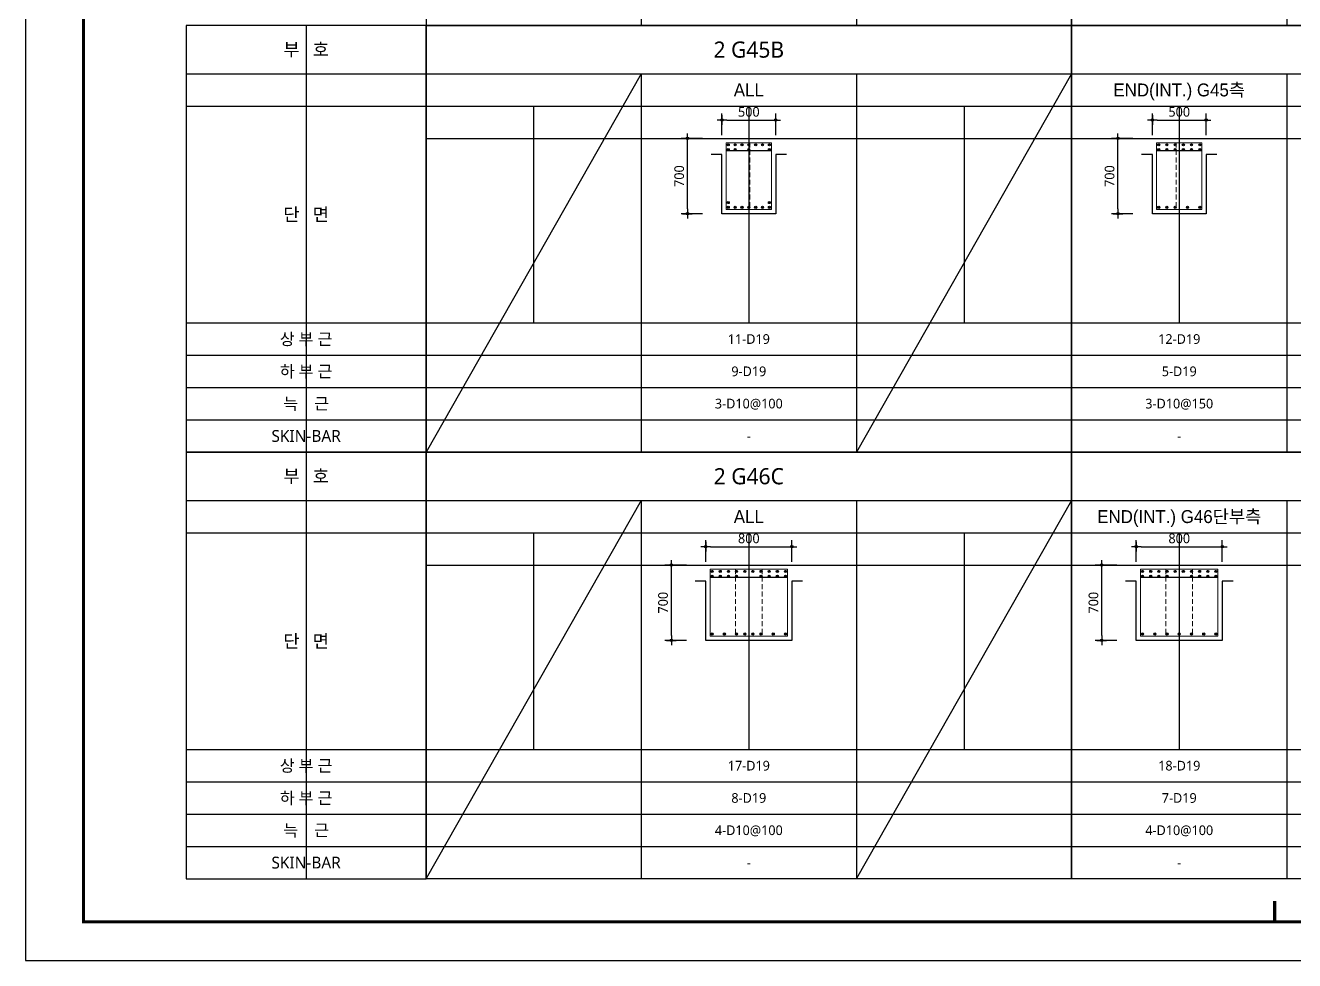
# Model space of a CAD drawing. Header units: millimetres. Extents: x 0 to 252030, y -124740 to 196020.
# Drawn here: x 126030 to 137825, y 124740 to 133430 of the extents above; entities that cross this region are included whole.
import ezdxf
from ezdxf.enums import TextEntityAlignment as Align

# ---------------------------------------------------------------- set-up
doc = ezdxf.new("R2010")
doc.units = ezdxf.units.MM
doc.header["$LTSCALE"] = 30
doc.linetypes.add('HID', pattern=[2.3, 1.5, -0.8])
doc.layers.get('DEFPOINTS').update_dxf_attribs({"color": 142})
for name, color, linetype in [('0-SEC1', 3, 'Continuous'), ('CON', 2, 'Continuous'), ('DIM', 7, 'Continuous'), ('ETC', 7, 'Continuous'), ('S-철근', 3, 'Continuous'), ('SHEET', 7, 'Continuous'), ('TXT', 3, 'Continuous'), ('XR-FORM_(도룡동)$0$Sheet', 7, 'Continuous')]:
    doc.layers.add(name, color=color, linetype=linetype)
doc.layers.add('Stirrup', color=1, linetype='Continuous', lineweight=0)
doc.layers.add('TieBar', color=7, linetype='HID', lineweight=0)
doc.styles.get("Standard").update_dxf_attribs({"font": 'malgun.ttf'})
doc.styles.add('돋움', font='Dotum.ttf')
doc.styles.add('맑은 고딕', font='malgun.ttf')
doc.dimstyles.new('30NDIM', dxfattribs={"dimscale": 50, "dimtxt": 3, "dimasz": 1.5, "dimexe": 2, "dimexo": 6, "dimgap": 1, "dimtad": 1, "dimdec": 0, "dimrnd": 0.25, "dimzin": 0, "dimdsep": 46, "dimtxsty": 'Standard', "dimblk": 'Z_DOT', "dimcen": 5, "dimclrd": 256, "dimclre": 256, "dimclrt": 3, "dimadec": 0, "dimazin": 0, "dimtm": 1e-09, "dimtfac": 1, "dimtdec": 0, "dimtix": 1, "dimtmove": 2, "dimatfit": 1, "dimldrblk": 'Z_DOT', "dimfxl": 1, "dimtolj": 1, "dimtzin": 0, "dimarcsym": 0})

# ---------------------------------------------------------------- blocks, each defined once
blk = doc.blocks.new('4등분')
at = {"layer": 'DEFPOINTS'}
for p, q in [((1000, 3214), (1000, 1200)), ((3000, 3214), (3000, 1200)), ((5000, 3214), (5000, 1200)), ((0, 2914), (6000, 2914))]:
    blk.add_line(p, q, dxfattribs=at)
at = {"layer": 'SHEET'}
blk.add_line((0, 3514), (6000, 3514), dxfattribs=at)
at = {"layer": 'SHEET', "color": 6}
for p, q in [((2000, 3514), (2000, 0)), ((4000, 3514), (4000, 0)), ((0, 3214), (6000, 3214)), ((0, 1200), (6000, 1200)), ((0, 900), (6000, 900)), ((0, 600), (6000, 600)), ((0, 300), (6000, 300))]:
    blk.add_line(p, q, dxfattribs=at)
at = {"layer": 'SHEET'}
blk.add_lwpolyline([(6000, 3964), (0, 3964), (0, 0), (6000, 0)], close=True, dxfattribs=at)
blk = doc.blocks.new('XR-FORM_(도룡동)$0$S')
at = {"layer": 'XR-FORM_(도룡동)$0$Sheet', "const_width": 100}
blk.add_lwpolyline([(1850, 57950), (82250, 57950), (82250, 1200), (1850, 1200)], close=True, dxfattribs=at)
at = {"layer": 'XR-FORM_(도룡동)$0$Sheet', "linetype": 'Continuous', "const_width": 100}
blk.add_lwpolyline([(38745, 1846), (38745, 1200)], dxfattribs=at)
blk = doc.blocks.new('XR-FORM_(도룡동)', base_point=(101.33, -56114.51))
at = {"layer": 'DEFPOINTS'}
blk.add_lwpolyline([(0, 0), (420, 0), (420, 297), (0, 297)], close=True, dxfattribs=at)
at = {"xscale": 0.005, "yscale": 0.005, "zscale": 0.005}
blk.add_blockref('XR-FORM_(도룡동)$0$S', (-0.25, 0), dxfattribs=at)
blk = doc.blocks.new('*U160')
at = {"layer": 'DEFPOINTS'}
for p, q in [((-1114, 5286), (-1114, 1321)), ((-2229, 4536), (0, 4536))]:
    blk.add_line(p, q, dxfattribs=at)
at = {"layer": 'SHEET'}
blk.add_line((-2229, 4836), (0, 4836), dxfattribs=at)
at = {"layer": 'SHEET', "color": 6}
for p, q in [((-2229, 2521), (0, 2521)), ((-2229, 2221), (0, 2221)), ((-2229, 1921), (0, 1921)), ((-2229, 1621), (0, 1621))]:
    blk.add_line(p, q, dxfattribs=at)
at = {"layer": 'SHEET'}
blk.add_lwpolyline([(0, 5286), (-2229, 5286), (-2229, 1321), (0, 1321)], close=True, dxfattribs=at)
at = {"layer": 'TXT', "style": '맑은 고딕'}
for s, height, p in [('부   호', 120, (-1114, 5061)), ('단   면', 120, (-1114, 3529)), ('상 부 근', 110, (-1114, 2371)), ('하 부 근', 110, (-1114, 2071)), ('늑    근', 110, (-1114, 1771)), ('SKIN-BAR', 110, (-1114, 1471))]:
    blk.add_text(s, height=height, dxfattribs=at).set_placement(p, align=Align.MIDDLE_CENTER)
blk = doc.blocks.new('Z_DOT')
at = {"layer": 'DIM', "color": 0}
for p, q in [((-1, 0), (1, 0)), ((0, -1), (0, 1))]:
    blk.add_line(p, q, dxfattribs=at)
for radius in [0.25, 0.125]:
    blk.add_circle((0, 0), radius, dxfattribs=at)
blk = doc.blocks.new('*D423')
at = {"layer": 'DEFPOINTS', "color": 0, "transparency": 16777216}
for p in [(133003, 132551), (132503, 132230), (133003, 132230)]:
    blk.add_point(p, dxfattribs=at)
at = {"layer": 'DIM', "lineweight": -2, "transparency": 16777216}
for p, q in [((132503, 132410), (132503, 132611)), ((133003, 132410), (133003, 132611)), ((132548, 132551), (132958, 132551))]:
    blk.add_line(p, q, dxfattribs=at)
at = {"layer": 'DIM', "lineweight": -2, "transparency": 16777216, "xscale": 45, "yscale": 45, "zscale": 45, "rotation": 180}
blk.add_blockref('Z_DOT', (132503, 132551), dxfattribs=at)
at = {"layer": 'DIM', "lineweight": -2, "transparency": 16777216, "xscale": 45, "yscale": 45, "zscale": 45}
blk.add_blockref('Z_DOT', (133003, 132551), dxfattribs=at)
at = {"layer": 'DIM', "color": 3, "transparency": 16777216, "insert": (132753, 132627), "char_height": 90, "attachment_point": 5}
blk.add_mtext('\\A1;500', dxfattribs=at)
blk = doc.blocks.new('*D424')
at = {"layer": 'DEFPOINTS', "color": 0, "transparency": 16777216}
for p in [(132183, 132380), (132503, 132380), (132503, 131680)]:
    blk.add_point(p, dxfattribs=at)
at = {"layer": 'DIM', "lineweight": -2, "transparency": 16777216}
for p, q in [((132323, 132380), (132123, 132380)), ((132183, 131725), (132183, 132335)), ((132323, 131680), (132123, 131680))]:
    blk.add_line(p, q, dxfattribs=at)
at = {"layer": 'DIM', "lineweight": -2, "transparency": 16777216, "xscale": 45, "yscale": 45, "zscale": 45}
for p, rotation in [((132183, 132380), 90), ((132183, 131680), 270)]:
    blk.add_blockref('Z_DOT', p, dxfattribs=dict(at, rotation=rotation))
at = {"layer": 'DIM', "color": 3, "transparency": 16777216, "insert": (132106, 132030), "char_height": 90, "attachment_point": 5, "rotation": 90}
blk.add_mtext('\\A1;700', dxfattribs=at)
blk = doc.blocks.new('*D425')
at = {"layer": 'DEFPOINTS', "color": 0, "transparency": 16777216}
for p in [(137003, 132551), (136503, 132230), (137003, 132230)]:
    blk.add_point(p, dxfattribs=at)
at = {"layer": 'DIM', "lineweight": -2, "transparency": 16777216}
for p, q in [((136503, 132410), (136503, 132611)), ((137003, 132410), (137003, 132611)), ((136548, 132551), (136958, 132551))]:
    blk.add_line(p, q, dxfattribs=at)
at = {"layer": 'DIM', "lineweight": -2, "transparency": 16777216, "xscale": 45, "yscale": 45, "zscale": 45, "rotation": 180}
blk.add_blockref('Z_DOT', (136503, 132551), dxfattribs=at)
at = {"layer": 'DIM', "lineweight": -2, "transparency": 16777216, "xscale": 45, "yscale": 45, "zscale": 45}
blk.add_blockref('Z_DOT', (137003, 132551), dxfattribs=at)
at = {"layer": 'DIM', "color": 3, "transparency": 16777216, "insert": (136753, 132627), "char_height": 90, "attachment_point": 5}
blk.add_mtext('\\A1;500', dxfattribs=at)
blk = doc.blocks.new('*D426')
at = {"layer": 'DEFPOINTS', "color": 0, "transparency": 16777216}
for p in [(136183, 132380), (136503, 132380), (136503, 131680)]:
    blk.add_point(p, dxfattribs=at)
at = {"layer": 'DIM', "lineweight": -2, "transparency": 16777216}
for p, q in [((136323, 132380), (136123, 132380)), ((136183, 131725), (136183, 132335)), ((136323, 131680), (136123, 131680))]:
    blk.add_line(p, q, dxfattribs=at)
at = {"layer": 'DIM', "lineweight": -2, "transparency": 16777216, "xscale": 45, "yscale": 45, "zscale": 45}
for p, rotation in [((136183, 132380), 90), ((136183, 131680), 270)]:
    blk.add_blockref('Z_DOT', p, dxfattribs=dict(at, rotation=rotation))
at = {"layer": 'DIM', "color": 3, "transparency": 16777216, "insert": (136106, 132030), "char_height": 90, "attachment_point": 5, "rotation": 90}
blk.add_mtext('\\A1;700', dxfattribs=at)
blk = doc.blocks.new('*D433')
at = {"layer": 'DEFPOINTS', "color": 0, "transparency": 16777216}
for p in [(133153, 128586), (132353, 128266), (133153, 128266)]:
    blk.add_point(p, dxfattribs=at)
at = {"layer": 'DIM', "lineweight": -2, "transparency": 16777216}
for p, q in [((132353, 128446), (132353, 128646)), ((132398, 128586), (133108, 128586)), ((133153, 128446), (133153, 128646))]:
    blk.add_line(p, q, dxfattribs=at)
at = {"layer": 'DIM', "lineweight": -2, "transparency": 16777216, "xscale": 45, "yscale": 45, "zscale": 45, "rotation": 180}
blk.add_blockref('Z_DOT', (132353, 128586), dxfattribs=at)
at = {"layer": 'DIM', "lineweight": -2, "transparency": 16777216, "xscale": 45, "yscale": 45, "zscale": 45}
blk.add_blockref('Z_DOT', (133153, 128586), dxfattribs=at)
at = {"layer": 'DIM', "color": 3, "transparency": 16777216, "insert": (132753, 128663), "char_height": 90, "attachment_point": 5}
blk.add_mtext('\\A1;800', dxfattribs=at)
blk = doc.blocks.new('*D434')
at = {"layer": 'DEFPOINTS', "color": 0, "transparency": 16777216}
for p in [(132033, 128416), (132353, 128416), (132353, 127716)]:
    blk.add_point(p, dxfattribs=at)
at = {"layer": 'DIM', "lineweight": -2, "transparency": 16777216}
for p, q in [((132173, 128416), (131973, 128416)), ((132033, 127761), (132033, 128371)), ((132173, 127716), (131973, 127716))]:
    blk.add_line(p, q, dxfattribs=at)
at = {"layer": 'DIM', "lineweight": -2, "transparency": 16777216, "xscale": 45, "yscale": 45, "zscale": 45}
for p, rotation in [((132033, 128416), 90), ((132033, 127716), 270)]:
    blk.add_blockref('Z_DOT', p, dxfattribs=dict(at, rotation=rotation))
at = {"layer": 'DIM', "color": 3, "transparency": 16777216, "insert": (131956, 128066), "char_height": 90, "attachment_point": 5, "rotation": 90}
blk.add_mtext('\\A1;700', dxfattribs=at)
blk = doc.blocks.new('*D435')
at = {"layer": 'DEFPOINTS', "color": 0, "transparency": 16777216}
for p in [(137153, 128586), (136353, 128266), (137153, 128266)]:
    blk.add_point(p, dxfattribs=at)
at = {"layer": 'DIM', "lineweight": -2, "transparency": 16777216}
for p, q in [((136353, 128446), (136353, 128646)), ((136398, 128586), (137108, 128586)), ((137153, 128446), (137153, 128646))]:
    blk.add_line(p, q, dxfattribs=at)
at = {"layer": 'DIM', "lineweight": -2, "transparency": 16777216, "xscale": 45, "yscale": 45, "zscale": 45, "rotation": 180}
blk.add_blockref('Z_DOT', (136353, 128586), dxfattribs=at)
at = {"layer": 'DIM', "lineweight": -2, "transparency": 16777216, "xscale": 45, "yscale": 45, "zscale": 45}
blk.add_blockref('Z_DOT', (137153, 128586), dxfattribs=at)
at = {"layer": 'DIM', "color": 3, "transparency": 16777216, "insert": (136753, 128663), "char_height": 90, "attachment_point": 5}
blk.add_mtext('\\A1;800', dxfattribs=at)
blk = doc.blocks.new('*D436')
at = {"layer": 'DEFPOINTS', "color": 0, "transparency": 16777216}
for p in [(136033, 128416), (136353, 128416), (136353, 127716)]:
    blk.add_point(p, dxfattribs=at)
at = {"layer": 'DIM', "lineweight": -2, "transparency": 16777216}
for p, q in [((136173, 128416), (135973, 128416)), ((136033, 127761), (136033, 128371)), ((136173, 127716), (135973, 127716))]:
    blk.add_line(p, q, dxfattribs=at)
at = {"layer": 'DIM', "lineweight": -2, "transparency": 16777216, "xscale": 45, "yscale": 45, "zscale": 45}
for p, rotation in [((136033, 128416), 90), ((136033, 127716), 270)]:
    blk.add_blockref('Z_DOT', p, dxfattribs=dict(at, rotation=rotation))
at = {"layer": 'DIM', "color": 3, "transparency": 16777216, "insert": (135956, 128066), "char_height": 90, "attachment_point": 5, "rotation": 90}
blk.add_mtext('\\A1;700', dxfattribs=at)

msp = doc.modelspace()

# ---------------------------------------------------------------- hatches: boundary and pattern name
at = {"layer": 'S-철근'}
h = msp.add_hatch(color=256, dxfattribs=at)
edge = h.paths.add_edge_path()
edge.add_arc((132562.08013, 132321.41992), 9.55, 0, 180)
edge.add_arc((132562.08013, 132321.41992), 9.55, 180, 360)
h = msp.add_hatch(color=256, dxfattribs=at)
edge = h.paths.add_edge_path()
edge.add_arc((132562.08013, 132277.31992), 9.55, 0, 180)
edge.add_arc((132562.08013, 132277.31992), 9.55, 180, 360)
h = msp.add_hatch(color=256, dxfattribs=at)
edge = h.paths.add_edge_path()
edge.add_arc((132625.72013, 132321.41992), 9.55, 0, 180)
edge.add_arc((132625.72013, 132321.41992), 9.55, 180, 360)
h = msp.add_hatch(color=256, dxfattribs=at)
edge = h.paths.add_edge_path()
edge.add_arc((132625.72013, 132277.31992), 9.55, 0, 180)
edge.add_arc((132625.72013, 132277.31992), 9.55, 180, 360)
h = msp.add_hatch(color=256, dxfattribs=at)
edge = h.paths.add_edge_path()
edge.add_arc((132689.36013, 132321.41992), 9.55, 0, 180)
edge.add_arc((132689.36013, 132321.41992), 9.55, 180, 360)
h = msp.add_hatch(color=256, dxfattribs=at)
edge = h.paths.add_edge_path()
edge.add_arc((132753.00013, 132321.41992), 9.55, 0, 180)
edge.add_arc((132753.00013, 132321.41992), 9.55, 180, 360)
h = msp.add_hatch(color=256, dxfattribs=at)
edge = h.paths.add_edge_path()
edge.add_arc((132753.00013, 132277.31992), 9.55, 0, 180)
edge.add_arc((132753.00013, 132277.31992), 9.55, 180, 360)
h = msp.add_hatch(color=256, dxfattribs=at)
edge = h.paths.add_edge_path()
edge.add_arc((132816.64013, 132321.41992), 9.55, 0, 180)
edge.add_arc((132816.64013, 132321.41992), 9.55, 180, 360)
h = msp.add_hatch(color=256, dxfattribs=at)
edge = h.paths.add_edge_path()
edge.add_arc((132880.28013, 132321.41992), 9.55, 0, 180)
edge.add_arc((132880.28013, 132321.41992), 9.55, 180, 360)
h = msp.add_hatch(color=256, dxfattribs=at)
edge = h.paths.add_edge_path()
edge.add_arc((132943.92013, 132321.41992), 9.55, 0, 180)
edge.add_arc((132943.92013, 132321.41992), 9.55, 180, 360)
h = msp.add_hatch(color=256, dxfattribs=at)
edge = h.paths.add_edge_path()
edge.add_arc((132943.92013, 132277.31992), 9.55, 0, 180)
edge.add_arc((132943.92013, 132277.31992), 9.55, 180, 360)
h = msp.add_hatch(color=256, dxfattribs=at)
edge = h.paths.add_edge_path()
edge.add_arc((136562.08013, 132321.41992), 9.55, 0, 180)
edge.add_arc((136562.08013, 132321.41992), 9.55, 180, 360)
h = msp.add_hatch(color=256, dxfattribs=at)
edge = h.paths.add_edge_path()
edge.add_arc((136562.08013, 132277.31992), 9.55, 0, 180)
edge.add_arc((136562.08013, 132277.31992), 9.55, 180, 360)
h = msp.add_hatch(color=256, dxfattribs=at)
edge = h.paths.add_edge_path()
edge.add_arc((136638.44813, 132321.41992), 9.55, 0, 180)
edge.add_arc((136638.44813, 132321.41992), 9.55, 180, 360)
h = msp.add_hatch(color=256, dxfattribs=at)
edge = h.paths.add_edge_path()
edge.add_arc((136638.44813, 132277.31992), 9.55, 0, 180)
edge.add_arc((136638.44813, 132277.31992), 9.55, 180, 360)
h = msp.add_hatch(color=256, dxfattribs=at)
edge = h.paths.add_edge_path()
edge.add_arc((136714.81613, 132321.41992), 9.55, 0, 180)
edge.add_arc((136714.81613, 132321.41992), 9.55, 180, 360)
h = msp.add_hatch(color=256, dxfattribs=at)
edge = h.paths.add_edge_path()
edge.add_arc((136714.81613, 132277.31992), 9.55, 0, 180)
edge.add_arc((136714.81613, 132277.31992), 9.55, 180, 360)
h = msp.add_hatch(color=256, dxfattribs=at)
edge = h.paths.add_edge_path()
edge.add_arc((136791.18413, 132321.41992), 9.55, 0, 180)
edge.add_arc((136791.18413, 132321.41992), 9.55, 180, 360)
h = msp.add_hatch(color=256, dxfattribs=at)
edge = h.paths.add_edge_path()
edge.add_arc((136791.18413, 132277.31992), 9.55, 0, 180)
edge.add_arc((136791.18413, 132277.31992), 9.55, 180, 360)
h = msp.add_hatch(color=256, dxfattribs=at)
edge = h.paths.add_edge_path()
edge.add_arc((136867.55213, 132321.41992), 9.55, 0, 180)
edge.add_arc((136867.55213, 132321.41992), 9.55, 180, 360)
h = msp.add_hatch(color=256, dxfattribs=at)
edge = h.paths.add_edge_path()
edge.add_arc((136867.55213, 132277.31992), 9.55, 0, 180)
edge.add_arc((136867.55213, 132277.31992), 9.55, 180, 360)
h = msp.add_hatch(color=256, dxfattribs=at)
edge = h.paths.add_edge_path()
edge.add_arc((136943.92013, 132321.41992), 9.55, 0, 180)
edge.add_arc((136943.92013, 132321.41992), 9.55, 180, 360)
h = msp.add_hatch(color=256, dxfattribs=at)
edge = h.paths.add_edge_path()
edge.add_arc((136943.92013, 132277.31992), 9.55, 0, 180)
edge.add_arc((136943.92013, 132277.31992), 9.55, 180, 360)
h = msp.add_hatch(color=256, dxfattribs=at)
edge = h.paths.add_edge_path()
edge.add_arc((132562.08013, 131783.67992), 9.55, 0, 180)
edge.add_arc((132562.08013, 131783.67992), 9.55, 180, 360)
h = msp.add_hatch(color=256, dxfattribs=at)
edge = h.paths.add_edge_path()
edge.add_arc((132943.92013, 131783.67992), 9.55, 0, 180)
edge.add_arc((132943.92013, 131783.67992), 9.55, 180, 360)
h = msp.add_hatch(color=256, dxfattribs=at)
edge = h.paths.add_edge_path()
edge.add_arc((132562.08013, 131739.57992), 9.55, 0, 180)
edge.add_arc((132562.08013, 131739.57992), 9.55, 180, 360)
h = msp.add_hatch(color=256, dxfattribs=at)
edge = h.paths.add_edge_path()
edge.add_arc((132625.72013, 131739.57992), 9.55, 0, 180)
edge.add_arc((132625.72013, 131739.57992), 9.55, 180, 360)
h = msp.add_hatch(color=256, dxfattribs=at)
edge = h.paths.add_edge_path()
edge.add_arc((132689.36013, 131739.57992), 9.55, 0, 180)
edge.add_arc((132689.36013, 131739.57992), 9.55, 180, 360)
h = msp.add_hatch(color=256, dxfattribs=at)
edge = h.paths.add_edge_path()
edge.add_arc((132753.00013, 131739.57992), 9.55, 0, 180)
edge.add_arc((132753.00013, 131739.57992), 9.55, 180, 360)
h = msp.add_hatch(color=256, dxfattribs=at)
edge = h.paths.add_edge_path()
edge.add_arc((132816.64013, 131739.57992), 9.55, 0, 180)
edge.add_arc((132816.64013, 131739.57992), 9.55, 180, 360)
h = msp.add_hatch(color=256, dxfattribs=at)
edge = h.paths.add_edge_path()
edge.add_arc((132880.28013, 131739.57992), 9.55, 0, 180)
edge.add_arc((132880.28013, 131739.57992), 9.55, 180, 360)
h = msp.add_hatch(color=256, dxfattribs=at)
edge = h.paths.add_edge_path()
edge.add_arc((132943.92013, 131739.57992), 9.55, 0, 180)
edge.add_arc((132943.92013, 131739.57992), 9.55, 180, 360)
h = msp.add_hatch(color=256, dxfattribs=at)
edge = h.paths.add_edge_path()
edge.add_arc((136562.08013, 131739.57992), 9.55, 0, 180)
edge.add_arc((136562.08013, 131739.57992), 9.55, 180, 360)
h = msp.add_hatch(color=256, dxfattribs=at)
edge = h.paths.add_edge_path()
edge.add_arc((136638.44813, 131739.57992), 9.55, 0, 180)
edge.add_arc((136638.44813, 131739.57992), 9.55, 180, 360)
h = msp.add_hatch(color=256, dxfattribs=at)
edge = h.paths.add_edge_path()
edge.add_arc((136714.81613, 131739.57992), 9.55, 0, 180)
edge.add_arc((136714.81613, 131739.57992), 9.55, 180, 360)
h = msp.add_hatch(color=256, dxfattribs=at)
edge = h.paths.add_edge_path()
edge.add_arc((136829.36813, 131739.57992), 9.55, 0, 180)
edge.add_arc((136829.36813, 131739.57992), 9.55, 180, 360)
h = msp.add_hatch(color=256, dxfattribs=at)
edge = h.paths.add_edge_path()
edge.add_arc((136943.92013, 131739.57992), 9.55, 0, 180)
edge.add_arc((136943.92013, 131739.57992), 9.55, 180, 360)
h = msp.add_hatch(color=256, dxfattribs=at)
edge = h.paths.add_edge_path()
edge.add_arc((132412.08013, 128356.91992), 9.55, 0, 180)
edge.add_arc((132412.08013, 128356.91992), 9.55, 180, 360)
h = msp.add_hatch(color=256, dxfattribs=at)
edge = h.paths.add_edge_path()
edge.add_arc((132487.84013, 128356.91992), 9.55, 0, 180)
edge.add_arc((132487.84013, 128356.91992), 9.55, 180, 360)
h = msp.add_hatch(color=256, dxfattribs=at)
edge = h.paths.add_edge_path()
edge.add_arc((132563.60013, 128356.91992), 9.55, 0, 180)
edge.add_arc((132563.60013, 128356.91992), 9.55, 180, 360)
h = msp.add_hatch(color=256, dxfattribs=at)
edge = h.paths.add_edge_path()
edge.add_arc((132639.36013, 128356.91992), 9.55, 0, 180)
edge.add_arc((132639.36013, 128356.91992), 9.55, 180, 360)
h = msp.add_hatch(color=256, dxfattribs=at)
edge = h.paths.add_edge_path()
edge.add_arc((132715.12013, 128356.91992), 9.55, 0, 180)
edge.add_arc((132715.12013, 128356.91992), 9.55, 180, 360)
h = msp.add_hatch(color=256, dxfattribs=at)
edge = h.paths.add_edge_path()
edge.add_arc((132790.88013, 128356.91992), 9.55, 0, 180)
edge.add_arc((132790.88013, 128356.91992), 9.55, 180, 360)
h = msp.add_hatch(color=256, dxfattribs=at)
edge = h.paths.add_edge_path()
edge.add_arc((132866.64013, 128356.91992), 9.55, 0, 180)
edge.add_arc((132866.64013, 128356.91992), 9.55, 180, 360)
h = msp.add_hatch(color=256, dxfattribs=at)
edge = h.paths.add_edge_path()
edge.add_arc((132942.40013, 128356.91992), 9.55, 0, 180)
edge.add_arc((132942.40013, 128356.91992), 9.55, 180, 360)
h = msp.add_hatch(color=256, dxfattribs=at)
edge = h.paths.add_edge_path()
edge.add_arc((133018.16013, 128356.91992), 9.55, 0, 180)
edge.add_arc((133018.16013, 128356.91992), 9.55, 180, 360)
h = msp.add_hatch(color=256, dxfattribs=at)
edge = h.paths.add_edge_path()
edge.add_arc((133093.92013, 128356.91992), 9.55, 0, 180)
edge.add_arc((133093.92013, 128356.91992), 9.55, 180, 360)
h = msp.add_hatch(color=256, dxfattribs=at)
edge = h.paths.add_edge_path()
edge.add_arc((136412.08013, 128356.91992), 9.55, 0, 180)
edge.add_arc((136412.08013, 128356.91992), 9.55, 180, 360)
h = msp.add_hatch(color=256, dxfattribs=at)
edge = h.paths.add_edge_path()
edge.add_arc((136487.84013, 128356.91992), 9.55, 0, 180)
edge.add_arc((136487.84013, 128356.91992), 9.55, 180, 360)
h = msp.add_hatch(color=256, dxfattribs=at)
edge = h.paths.add_edge_path()
edge.add_arc((136563.60013, 128356.91992), 9.55, 0, 180)
edge.add_arc((136563.60013, 128356.91992), 9.55, 180, 360)
h = msp.add_hatch(color=256, dxfattribs=at)
edge = h.paths.add_edge_path()
edge.add_arc((136639.36013, 128356.91992), 9.55, 0, 180)
edge.add_arc((136639.36013, 128356.91992), 9.55, 180, 360)
h = msp.add_hatch(color=256, dxfattribs=at)
edge = h.paths.add_edge_path()
edge.add_arc((136715.12013, 128356.91992), 9.55, 0, 180)
edge.add_arc((136715.12013, 128356.91992), 9.55, 180, 360)
h = msp.add_hatch(color=256, dxfattribs=at)
edge = h.paths.add_edge_path()
edge.add_arc((136790.88013, 128356.91992), 9.55, 0, 180)
edge.add_arc((136790.88013, 128356.91992), 9.55, 180, 360)
h = msp.add_hatch(color=256, dxfattribs=at)
edge = h.paths.add_edge_path()
edge.add_arc((136866.64013, 128356.91992), 9.55, 0, 180)
edge.add_arc((136866.64013, 128356.91992), 9.55, 180, 360)
h = msp.add_hatch(color=256, dxfattribs=at)
edge = h.paths.add_edge_path()
edge.add_arc((136942.40013, 128356.91992), 9.55, 0, 180)
edge.add_arc((136942.40013, 128356.91992), 9.55, 180, 360)
h = msp.add_hatch(color=256, dxfattribs=at)
edge = h.paths.add_edge_path()
edge.add_arc((137018.16013, 128356.91992), 9.55, 0, 180)
edge.add_arc((137018.16013, 128356.91992), 9.55, 180, 360)
h = msp.add_hatch(color=256, dxfattribs=at)
edge = h.paths.add_edge_path()
edge.add_arc((137093.92013, 128356.91992), 9.55, 0, 180)
edge.add_arc((137093.92013, 128356.91992), 9.55, 180, 360)
h = msp.add_hatch(color=256, dxfattribs=at)
edge = h.paths.add_edge_path()
edge.add_arc((132412.08013, 128312.81992), 9.55, 0, 180)
edge.add_arc((132412.08013, 128312.81992), 9.55, 180, 360)
h = msp.add_hatch(color=256, dxfattribs=at)
edge = h.paths.add_edge_path()
edge.add_arc((132487.84013, 128312.81992), 9.55, 0, 180)
edge.add_arc((132487.84013, 128312.81992), 9.55, 180, 360)
h = msp.add_hatch(color=256, dxfattribs=at)
edge = h.paths.add_edge_path()
edge.add_arc((132563.60013, 128312.81992), 9.55, 0, 180)
edge.add_arc((132563.60013, 128312.81992), 9.55, 180, 360)
h = msp.add_hatch(color=256, dxfattribs=at)
edge = h.paths.add_edge_path()
edge.add_arc((132639.36013, 128312.81992), 9.55, 0, 180)
edge.add_arc((132639.36013, 128312.81992), 9.55, 180, 360)
h = msp.add_hatch(color=256, dxfattribs=at)
edge = h.paths.add_edge_path()
edge.add_arc((132866.64013, 128312.81992), 9.55, 0, 180)
edge.add_arc((132866.64013, 128312.81992), 9.55, 180, 360)
h = msp.add_hatch(color=256, dxfattribs=at)
edge = h.paths.add_edge_path()
edge.add_arc((132942.40013, 128312.81992), 9.55, 0, 180)
edge.add_arc((132942.40013, 128312.81992), 9.55, 180, 360)
h = msp.add_hatch(color=256, dxfattribs=at)
edge = h.paths.add_edge_path()
edge.add_arc((133018.16013, 128312.81992), 9.55, 0, 180)
edge.add_arc((133018.16013, 128312.81992), 9.55, 180, 360)
h = msp.add_hatch(color=256, dxfattribs=at)
edge = h.paths.add_edge_path()
edge.add_arc((133093.92013, 128312.81992), 9.55, 0, 180)
edge.add_arc((133093.92013, 128312.81992), 9.55, 180, 360)
h = msp.add_hatch(color=256, dxfattribs=at)
edge = h.paths.add_edge_path()
edge.add_arc((136412.08013, 128312.81992), 9.55, 0, 180)
edge.add_arc((136412.08013, 128312.81992), 9.55, 180, 360)
h = msp.add_hatch(color=256, dxfattribs=at)
edge = h.paths.add_edge_path()
edge.add_arc((136487.84013, 128312.81992), 9.55, 0, 180)
edge.add_arc((136487.84013, 128312.81992), 9.55, 180, 360)
h = msp.add_hatch(color=256, dxfattribs=at)
edge = h.paths.add_edge_path()
edge.add_arc((136563.60013, 128312.81992), 9.55, 0, 180)
edge.add_arc((136563.60013, 128312.81992), 9.55, 180, 360)
h = msp.add_hatch(color=256, dxfattribs=at)
edge = h.paths.add_edge_path()
edge.add_arc((136639.36013, 128312.81992), 9.55, 0, 180)
edge.add_arc((136639.36013, 128312.81992), 9.55, 180, 360)
h = msp.add_hatch(color=256, dxfattribs=at)
edge = h.paths.add_edge_path()
edge.add_arc((136866.64013, 128312.81992), 9.55, 0, 180)
edge.add_arc((136866.64013, 128312.81992), 9.55, 180, 360)
h = msp.add_hatch(color=256, dxfattribs=at)
edge = h.paths.add_edge_path()
edge.add_arc((136942.40013, 128312.81992), 9.55, 0, 180)
edge.add_arc((136942.40013, 128312.81992), 9.55, 180, 360)
h = msp.add_hatch(color=256, dxfattribs=at)
edge = h.paths.add_edge_path()
edge.add_arc((137018.16013, 128312.81992), 9.55, 0, 180)
edge.add_arc((137018.16013, 128312.81992), 9.55, 180, 360)
h = msp.add_hatch(color=256, dxfattribs=at)
edge = h.paths.add_edge_path()
edge.add_arc((137093.92013, 128312.81992), 9.55, 0, 180)
edge.add_arc((137093.92013, 128312.81992), 9.55, 180, 360)
h = msp.add_hatch(color=256, dxfattribs=at)
edge = h.paths.add_edge_path()
edge.add_arc((132412.08013, 127775.07992), 9.55, 0, 180)
edge.add_arc((132412.08013, 127775.07992), 9.55, 180, 360)
h = msp.add_hatch(color=256, dxfattribs=at)
edge = h.paths.add_edge_path()
edge.add_arc((132525.72013, 127775.07992), 9.55, 0, 180)
edge.add_arc((132525.72013, 127775.07992), 9.55, 180, 360)
h = msp.add_hatch(color=256, dxfattribs=at)
edge = h.paths.add_edge_path()
edge.add_arc((132639.36013, 127775.07992), 9.55, 0, 180)
edge.add_arc((132639.36013, 127775.07992), 9.55, 180, 360)
h = msp.add_hatch(color=256, dxfattribs=at)
edge = h.paths.add_edge_path()
edge.add_arc((132715.12013, 127775.07992), 9.55, 0, 180)
edge.add_arc((132715.12013, 127775.07992), 9.55, 180, 360)
h = msp.add_hatch(color=256, dxfattribs=at)
edge = h.paths.add_edge_path()
edge.add_arc((132790.88013, 127775.07992), 9.55, 0, 180)
edge.add_arc((132790.88013, 127775.07992), 9.55, 180, 360)
h = msp.add_hatch(color=256, dxfattribs=at)
edge = h.paths.add_edge_path()
edge.add_arc((132866.64013, 127775.07992), 9.55, 0, 180)
edge.add_arc((132866.64013, 127775.07992), 9.55, 180, 360)
h = msp.add_hatch(color=256, dxfattribs=at)
edge = h.paths.add_edge_path()
edge.add_arc((132980.28013, 127775.07992), 9.55, 0, 180)
edge.add_arc((132980.28013, 127775.07992), 9.55, 180, 360)
h = msp.add_hatch(color=256, dxfattribs=at)
edge = h.paths.add_edge_path()
edge.add_arc((133093.92013, 127775.07992), 9.55, 0, 180)
edge.add_arc((133093.92013, 127775.07992), 9.55, 180, 360)
h = msp.add_hatch(color=256, dxfattribs=at)
edge = h.paths.add_edge_path()
edge.add_arc((136412.08013, 127775.07992), 9.55, 0, 180)
edge.add_arc((136412.08013, 127775.07992), 9.55, 180, 360)
h = msp.add_hatch(color=256, dxfattribs=at)
edge = h.paths.add_edge_path()
edge.add_arc((136525.72013, 127775.07992), 9.55, 0, 180)
edge.add_arc((136525.72013, 127775.07992), 9.55, 180, 360)
h = msp.add_hatch(color=256, dxfattribs=at)
edge = h.paths.add_edge_path()
edge.add_arc((136639.36013, 127775.07992), 9.55, 0, 180)
edge.add_arc((136639.36013, 127775.07992), 9.55, 180, 360)
h = msp.add_hatch(color=256, dxfattribs=at)
edge = h.paths.add_edge_path()
edge.add_arc((136753.00013, 127775.07992), 9.55, 0, 180)
edge.add_arc((136753.00013, 127775.07992), 9.55, 180, 360)
h = msp.add_hatch(color=256, dxfattribs=at)
edge = h.paths.add_edge_path()
edge.add_arc((136866.64013, 127775.07992), 9.55, 0, 180)
edge.add_arc((136866.64013, 127775.07992), 9.55, 180, 360)
h = msp.add_hatch(color=256, dxfattribs=at)
edge = h.paths.add_edge_path()
edge.add_arc((136980.28013, 127775.07992), 9.55, 0, 180)
edge.add_arc((136980.28013, 127775.07992), 9.55, 180, 360)
h = msp.add_hatch(color=256, dxfattribs=at)
edge = h.paths.add_edge_path()
edge.add_arc((137093.92013, 127775.07992), 9.55, 0, 180)
edge.add_arc((137093.92013, 127775.07992), 9.55, 180, 360)

# ---------------------------------------------------------------- linework, layer by layer
at = {"layer": 'CON', "color": 8}
for p, q in [((132403.00013, 132380.49992), (133103.00013, 132380.49992)), ((136403.00013, 132380.49992), (137103.00013, 132380.49992)), ((132253.00013, 128415.99992), (133253.00013, 128415.99992)), ((136253.00013, 128415.99992), (137253.00013, 128415.99992))]:
    msp.add_line(p, q, dxfattribs=at)
for points in [[(133103.00013, 132230.49992), (133003.00013, 132230.49992), (133003.00013, 131680.49992), (132503.00013, 131680.49992), (132503.00013, 132230.49992), (132403.00013, 132230.49992)], [(137103.00013, 132230.49992), (137003.00013, 132230.49992), (137003.00013, 131680.49992), (136503.00013, 131680.49992), (136503.00013, 132230.49992), (136403.00013, 132230.49992)], [(133253.00013, 128265.99992), (133153.00013, 128265.99992), (133153.00013, 127715.99992), (132353.00013, 127715.99992), (132353.00013, 128265.99992), (132253.00013, 128265.99992)], [(137253.00013, 128265.99992), (137153.00013, 128265.99992), (137153.00013, 127715.99992), (136353.00013, 127715.99992), (136353.00013, 128265.99992), (136253.00013, 128265.99992)]]:
    msp.add_lwpolyline(points, dxfattribs=at)
at = {"layer": 'ETC', "color": 8}
for p, q in [((132543.00013, 132267.76992), (132963.00013, 132267.76992)), ((136543.00013, 132267.76992), (136963.00013, 132267.76992)), ((132393.00013, 128303.26992), (133113.00013, 128303.26992)), ((136393.00013, 128303.26992), (137113.00013, 128303.26992))]:
    msp.add_line(p, q, dxfattribs=at)
at = {"layer": 'S-철근'}
for centre in [(132562.08013, 132321.41992), (132562.08013, 132277.31992), (132625.72013, 132321.41992), (132625.72013, 132277.31992), (132689.36013, 132321.41992), (132753.00013, 132321.41992), (132753.00013, 132277.31992), (132816.64013, 132321.41992), (132880.28013, 132321.41992), (132943.92013, 132321.41992), (132943.92013, 132277.31992), (136562.08013, 132321.41992), (136562.08013, 132277.31992), (136638.44813, 132321.41992), (136638.44813, 132277.31992), (136714.81613, 132321.41992), (136714.81613, 132277.31992), (136791.18413, 132321.41992), (136791.18413, 132277.31992), (136867.55213, 132321.41992), (136867.55213, 132277.31992), (136943.92013, 132321.41992), (136943.92013, 132277.31992), (132562.08013, 131783.67992), (132943.92013, 131783.67992), (132562.08013, 131739.57992), (132625.72013, 131739.57992), (132689.36013, 131739.57992), (132753.00013, 131739.57992), (132816.64013, 131739.57992), (132880.28013, 131739.57992), (132943.92013, 131739.57992), (136562.08013, 131739.57992), (136638.44813, 131739.57992), (136714.81613, 131739.57992), (136829.36813, 131739.57992), (136943.92013, 131739.57992), (132412.08013, 128356.91992), (132487.84013, 128356.91992), (132563.60013, 128356.91992), (132639.36013, 128356.91992), (132715.12013, 128356.91992), (132790.88013, 128356.91992), (132866.64013, 128356.91992), (132942.40013, 128356.91992), (133018.16013, 128356.91992), (133093.92013, 128356.91992), (136412.08013, 128356.91992), (136487.84013, 128356.91992), (136563.60013, 128356.91992), (136639.36013, 128356.91992), (136715.12013, 128356.91992), (136790.88013, 128356.91992), (136866.64013, 128356.91992), (136942.40013, 128356.91992), (137018.16013, 128356.91992), (137093.92013, 128356.91992), (132412.08013, 128312.81992), (132487.84013, 128312.81992), (132563.60013, 128312.81992), (132639.36013, 128312.81992), (132866.64013, 128312.81992), (132942.40013, 128312.81992), (133018.16013, 128312.81992), (133093.92013, 128312.81992), (136412.08013, 128312.81992), (136487.84013, 128312.81992), (136563.60013, 128312.81992), (136639.36013, 128312.81992), (136866.64013, 128312.81992), (136942.40013, 128312.81992), (137018.16013, 128312.81992), (137093.92013, 128312.81992), (132412.08013, 127775.07992), (132525.72013, 127775.07992), (132639.36013, 127775.07992), (132715.12013, 127775.07992), (132790.88013, 127775.07992), (132866.64013, 127775.07992), (132980.28013, 127775.07992), (133093.92013, 127775.07992), (136412.08013, 127775.07992), (136525.72013, 127775.07992), (136639.36013, 127775.07992), (136753.00013, 127775.07992), (136866.64013, 127775.07992), (136980.28013, 127775.07992), (137093.92013, 127775.07992)]:
    msp.add_circle(centre, 9.55, dxfattribs=at)
at = {"layer": 'SHEET'}
for p, q in [((131753.00013, 132980.49992), (129753.00013, 129465.99992)), ((135753.00013, 132980.49992), (133753.00013, 129465.99992)), ((131753.00013, 129015.99992), (129753.00013, 125501.49992)), ((135753.00013, 129015.99992), (133753.00013, 125501.49992))]:
    msp.add_line(p, q, dxfattribs=at)
at = {"layer": 'Stirrup', "color": 3}
for points in [[(132543.00013, 131720.49992), (132543.00013, 132340.49992), (132963.00013, 132340.49992), (132963.00013, 131720.49992), (132543.00013, 131720.49992)], [(136543.00013, 131720.49992), (136543.00013, 132340.49992), (136963.00013, 132340.49992), (136963.00013, 131720.49992), (136543.00013, 131720.49992)], [(132393.00013, 127755.99992), (132393.00013, 128375.99992), (133113.00013, 128375.99992), (133113.00013, 127755.99992), (132393.00013, 127755.99992)], [(136393.00013, 127755.99992), (136393.00013, 128375.99992), (137113.00013, 128375.99992), (137113.00013, 127755.99992), (136393.00013, 127755.99992)]]:
    msp.add_lwpolyline(points, dxfattribs=at)
at = {"layer": 'TieBar'}
for p, q in [((132762.55013, 132340.49992), (132762.55013, 131720.49992)), ((136724.36613, 132340.49992), (136724.36613, 131720.49992)), ((132629.81013, 128375.99992), (132629.81013, 127755.99992)), ((132876.19013, 128375.99992), (132876.19013, 127755.99992)), ((136629.81013, 128375.99992), (136629.81013, 127755.99992)), ((136876.19013, 128375.99992), (136876.19013, 127755.99992))]:
    msp.add_line(p, q, dxfattribs=at)

# ---------------------------------------------------------------- block references
for name, p in [('4등분', (129753.00013, 133430.49992)), ('4등분', (135753.00013, 133430.49992)), ('*U160', (129753.00013, 128144.49992)), ('4등분', (129753.00013, 129465.99992)), ('4등분', (135753.00013, 129465.99992)), ('*U160', (129753.00013, 124179.99992)), ('4등분', (129753.00013, 125501.49992)), ('4등분', (135753.00013, 125501.49992))]:
    msp.add_blockref(name, p)
at = {"layer": '0-SEC1', "xscale": 60, "yscale": 60, "zscale": 60}
msp.add_blockref('XR-FORM_(도룡동)', (132110.02429, -3242130.57868), dxfattribs=at)

# ---------------------------------------------------------------- texts
at = {"layer": 'TXT', "color": 2, "style": '맑은 고딕'}
for s, p in [('2 G45B', (132753.00013, 133205.49992)), ('2 G46C', (132753.00013, 129240.99992))]:
    msp.add_text(s, height=150, dxfattribs=at).set_placement(p, align=Align.MIDDLE_CENTER)
at = {"layer": 'TXT'}
for s, height, style, p in [('ALL', 120, '돋움', (132753.00013, 132830.49992)), ('END(INT.) G45측', 120, '돋움', (136753.00013, 132830.49992)), ('11-D19', 90, '맑은 고딕', (132753.00013, 130515.99992)), ('12-D19', 90, '맑은 고딕', (136753.00013, 130515.99992)), ('9-D19', 90, '맑은 고딕', (132753.00013, 130215.99992)), ('5-D19', 90, '맑은 고딕', (136753.00013, 130215.99992)), ('3-D10@100', 90, '맑은 고딕', (132753.00013, 129915.99992)), ('3-D10@150', 90, '맑은 고딕', (136753.00013, 129915.99992)), ('-', 90, '맑은 고딕', (132753.00013, 129615.99992)), ('-', 90, '맑은 고딕', (136753.00013, 129615.99992)), ('ALL', 120, '돋움', (132753.00013, 128865.99992)), ('END(INT.) G46단부측', 120, '돋움', (136753.00013, 128865.99992)), ('17-D19', 90, '맑은 고딕', (132753.00013, 126551.49992)), ('18-D19', 90, '맑은 고딕', (136753.00013, 126551.49992)), ('8-D19', 90, '맑은 고딕', (132753.00013, 126251.49992)), ('7-D19', 90, '맑은 고딕', (136753.00013, 126251.49992)), ('4-D10@100', 90, '맑은 고딕', (132753.00013, 125951.49992)), ('4-D10@100', 90, '맑은 고딕', (136753.00013, 125951.49992)), ('-', 90, '맑은 고딕', (132753.00013, 125651.49992)), ('-', 90, '맑은 고딕', (136753.00013, 125651.49992))]:
    msp.add_text(s, height=height, dxfattribs=dict(at, style=style)).set_placement(p, align=Align.MIDDLE_CENTER)

# ---------------------------------------------------------------- dimensions: what is measured, and where the dimension line sits
at = {"layer": 'DIM'}
for base, p1, p2, picture, middle in [((133003.00013, 132550.65148), (132503.00013, 132230.49992), (133003.00013, 132230.49992), '*D423', (132753.00013, 132627.14945)), ((137003.00013, 132550.65148), (136503.00013, 132230.49992), (137003.00013, 132230.49992), '*D425', (136753.00013, 132627.14945)), ((133153.00013, 128586.15148), (132353.00013, 128265.99992), (133153.00013, 128265.99992), '*D433', (132753.00013, 128662.64945)), ((137153.00013, 128586.15148), (136353.00013, 128265.99992), (137153.00013, 128265.99992), '*D435', (136753.00013, 128662.64945))]:
    dim = msp.add_linear_dim(base=base, p1=p1, p2=p2, dimstyle='30NDIM', override={"dimscale": 30, "dimtxsty": 'Standard'}, dxfattribs=at)
    dim.commit()
    dim.dimension.update_dxf_attribs({"geometry": picture, "text_midpoint": middle})
for base, p1, p2, picture, middle in [((132182.84857, 132380.49992), (132503.00013, 131680.49992), (132503.00013, 132380.49992), '*D424', (132106.3506, 132030.49992)), ((136182.84857, 132380.49992), (136503.00013, 131680.49992), (136503.00013, 132380.49992), '*D426', (136106.3506, 132030.49992)), ((132032.84857, 128415.99992), (132353.00013, 127715.99992), (132353.00013, 128415.99992), '*D434', (131956.3506, 128065.99992)), ((136032.84857, 128415.99992), (136353.00013, 127715.99992), (136353.00013, 128415.99992), '*D436', (135956.3506, 128065.99992))]:
    dim = msp.add_linear_dim(base=base, p1=p1, p2=p2, angle=90, dimstyle='30NDIM', override={"dimscale": 30, "dimtxsty": 'Standard'}, dxfattribs=at)
    dim.commit()
    dim.dimension.update_dxf_attribs({"geometry": picture, "text_midpoint": middle})

doc.saveas('drawing.dxf')
